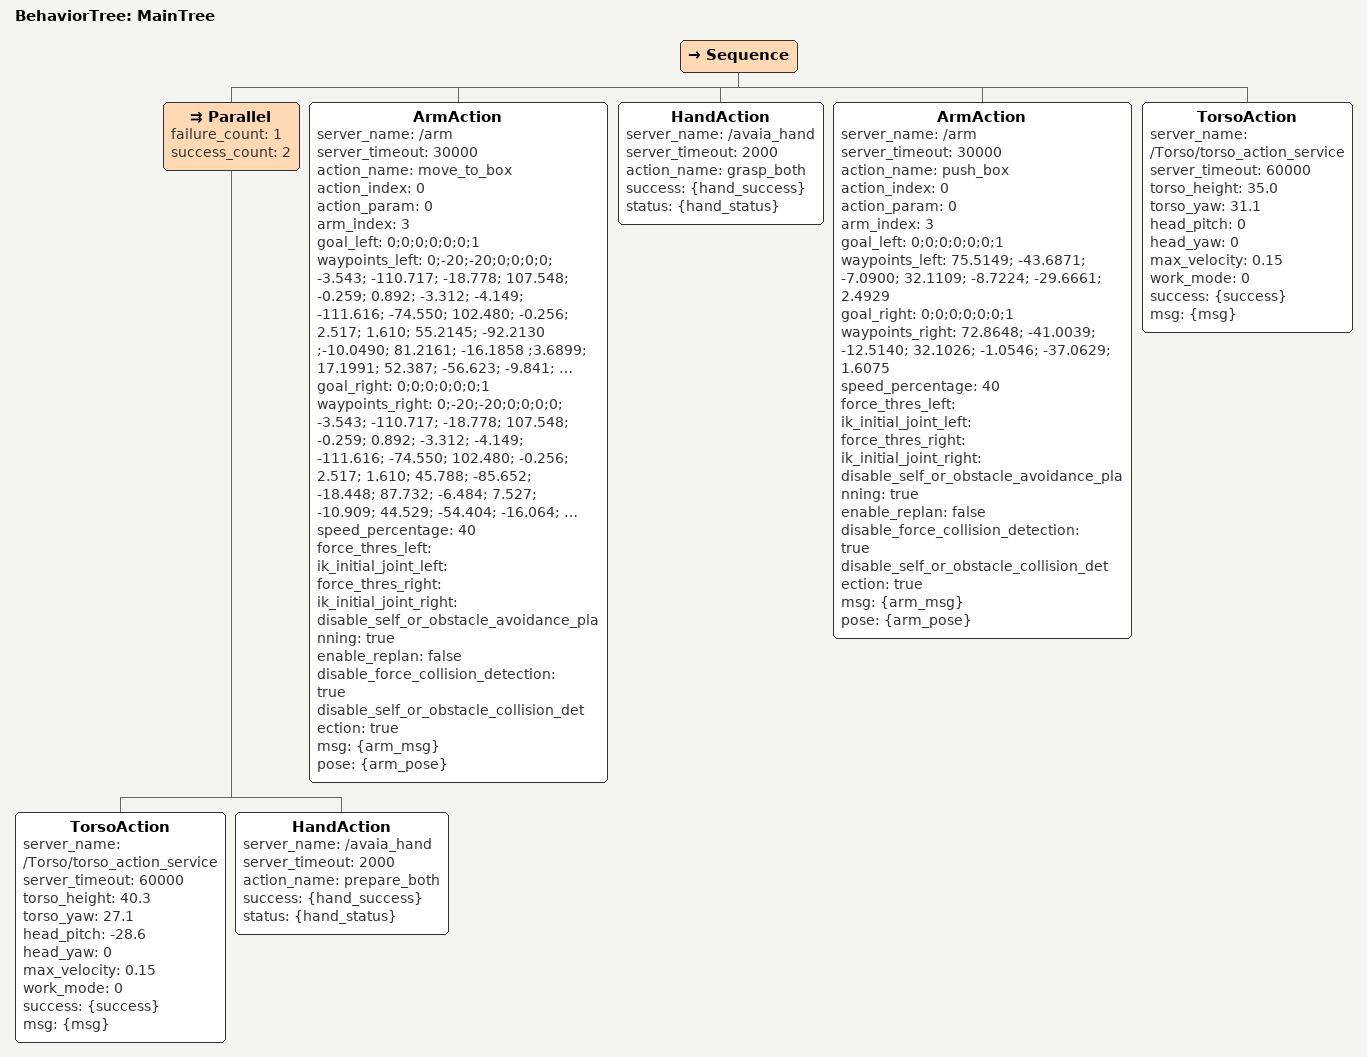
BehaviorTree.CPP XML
<?xml version="1.0" encoding="UTF-8"?>
<root BTCPP_format="4"
      main_tree_to_execute="MainTree">
    <BehaviorTree ID="MainTree">
            <Sequence>
                <Parallel failure_count="1"
                          success_count="2">
                    <TorsoAction server_name="/Torso/torso_action_service"
                                server_timeout="60000"
                                torso_height="40.3"
                                torso_yaw="27.1"
                                head_pitch="-28.6"
                                head_yaw="0"
                                max_velocity="0.15"
                                work_mode="0"
                                success="{success}"
                                msg="{msg}"/>
                    <HandAction server_name="/avaia_hand"
                                server_timeout="2000"
                                action_name="prepare_both"
                                success="{hand_success}"
                                status="{hand_status}"/>
                </Parallel>
                <ArmAction server_name="/arm"
                        server_timeout="30000"
                        action_name="move_to_box"
                        action_index="0"
                        action_param="0"
                        arm_index="3"
                        goal_left="0;0;0;0;0;0;1"
                        waypoints_left="0;-20;-20;0;0;0;0;
                                        -3.543; -110.717; -18.778; 107.548; -0.259; 0.892; -3.312;
                                        -4.149; -111.616; -74.550; 102.480; -0.256; 2.517; 1.610;
                                        55.2145; -92.2130 ;-10.0490; 81.2161; -16.1858 ;3.6899; 17.1991;
                                        52.387; -56.623; -9.841; 60.181; -18.784; -14.173; -35.229;
                                        61.806; -39.983; -7.123; 32.113; -17.691; -15.341; -16.740"
                        goal_right="0;0;0;0;0;0;1"
                        waypoints_right="0;-20;-20;0;0;0;0;
                                        -3.543; -110.717; -18.778; 107.548; -0.259; 0.892; -3.312;
                                        -4.149; -111.616; -74.550; 102.480; -0.256; 2.517; 1.610;
                                        45.788; -85.652; -18.448; 87.732; -6.484; 7.527; -10.909;
                                        44.529; -54.404; -16.064; 63.909; -8.305; -13.013; -43.458;
                                        58.239; -35.382; -12.304; 31.705; -7.750; -12.208; -22.749"
                        speed_percentage="40"
                        force_thres_left=""
                        ik_initial_joint_left=""
                        force_thres_right=""
                        ik_initial_joint_right=""
                        disable_self_or_obstacle_avoidance_planning="true"
                        enable_replan="false"
                        disable_force_collision_detection="true"
                        disable_self_or_obstacle_collision_detection="true"
                        msg="{arm_msg}"
                        pose="{arm_pose}"/>
                <HandAction server_name="/avaia_hand"
                            server_timeout="2000"
                            action_name="grasp_both"
                            success="{hand_success}"
                            status="{hand_status}"/>
                <ArmAction server_name="/arm"
                        server_timeout="30000"
                        action_name="push_box"
                        action_index="0"
                        action_param="0"
                        arm_index="3"
                        goal_left="0;0;0;0;0;0;1"
                        waypoints_left="75.5149; -43.6871; -7.0900; 32.1109; -8.7224; -29.6661; 2.4929"
                        goal_right="0;0;0;0;0;0;1"
                        waypoints_right="72.8648; -41.0039; -12.5140; 32.1026; -1.0546; -37.0629; 1.6075"
                        speed_percentage="40"
                        force_thres_left=""
                        ik_initial_joint_left=""
                        force_thres_right=""
                        ik_initial_joint_right=""
                        disable_self_or_obstacle_avoidance_planning="true"
                        enable_replan="false"
                        disable_force_collision_detection="true"
                        disable_self_or_obstacle_collision_detection="true"
                        msg="{arm_msg}"
                        pose="{arm_pose}"/>
                <TorsoAction server_name="/Torso/torso_action_service"
                            server_timeout="60000"
                            torso_height="35.0"
                            torso_yaw="31.1"
                            head_pitch="0"
                            head_yaw="0"
                            max_velocity="0.15"
                            work_mode="0"
                            success="{success}"
                            msg="{msg}"/>
            </Sequence>
    </BehaviorTree>
</root>
